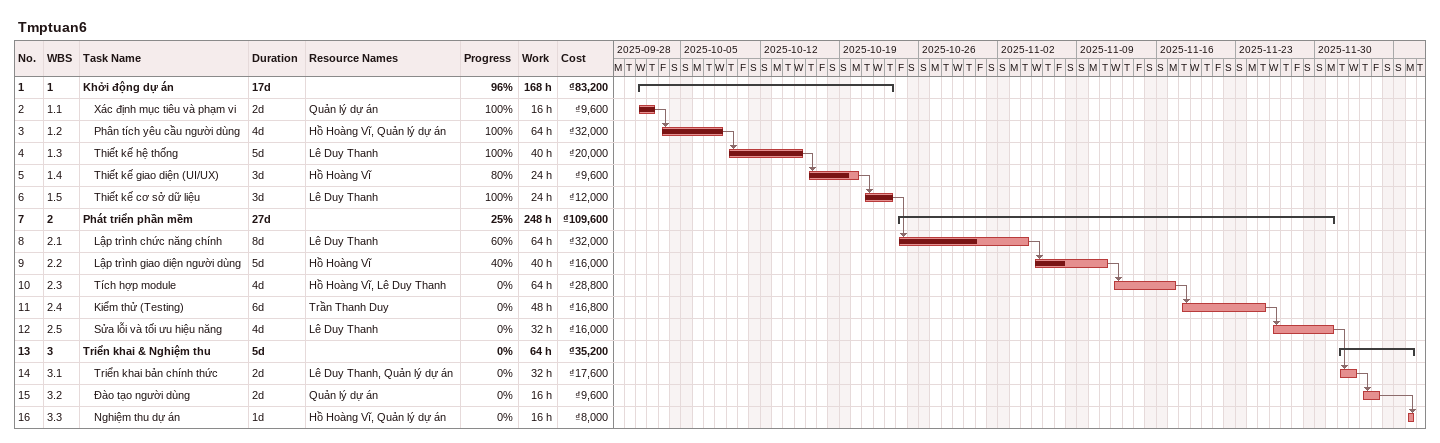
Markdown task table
Tmptuan6

| ID | WBS | Task | Duration | Start | Finish | Predecessors | Resources | % complete | Work (h) | Cost (₫) |
|---|---|---|---|---|---|---|---|---|---|---|
| 1 | 1 | **Khởi động dự án** | 17d | 2025-10-01 | 2025-10-23 |  |  | 96 | 168 | 83200 |
| 2 | 1.1 | Xác định mục tiêu và phạm vi | 2d | 2025-10-01 | 2025-10-02 |  | Quản lý dự án | 100 | 16 | 9600 |
| 3 | 1.2 | Phân tích yêu cầu người dùng | 4d | 2025-10-03 | 2025-10-08 | 2 | Hồ Hoàng Vĩ, Quản lý dự án | 100 | 64 | 32000 |
| 4 | 1.3 | Thiết kế hệ thống | 5d | 2025-10-09 | 2025-10-15 | 3 | Lê Duy Thanh | 100 | 40 | 20000 |
| 5 | 1.4 | Thiết kế giao diện (UI/UX) | 3d | 2025-10-16 | 2025-10-20 | 4 | Hồ Hoàng Vĩ | 80 | 24 | 9600 |
| 6 | 1.5 | Thiết kế cơ sở dữ liệu | 3d | 2025-10-21 | 2025-10-23 | 5 | Lê Duy Thanh | 100 | 24 | 12000 |
| 7 | 2 | **Phát triển phần mềm** | 27d | 2025-10-24 | 2025-12-01 |  |  | 25 | 248 | 109600 |
| 8 | 2.1 | Lập trình chức năng chính | 8d | 2025-10-24 | 2025-11-04 | 6 | Lê Duy Thanh | 60 | 64 | 32000 |
| 9 | 2.2 | Lập trình giao diện người dùng | 5d | 2025-11-05 | 2025-11-11 | 8 | Hồ Hoàng Vĩ | 40 | 40 | 16000 |
| 10 | 2.3 | Tích hợp module | 4d | 2025-11-12 | 2025-11-17 | 9 | Hồ Hoàng Vĩ, Lê Duy Thanh | 0 | 64 | 28800 |
| 11 | 2.4 | Kiểm thử (Testing) | 6d | 2025-11-18 | 2025-11-25 | 10 | Trần Thanh Duy | 0 | 48 | 16800 |
| 12 | 2.5 | Sửa lỗi và tối ưu hiệu năng | 4d | 2025-11-26 | 2025-12-01 | 11 | Lê Duy Thanh | 0 | 32 | 16000 |
| 13 | 3 | **Triển khai & Nghiệm thu** | 5d | 2025-12-02 | 2025-12-08 |  |  | 0 | 64 | 35200 |
| 14 | 3.1 | Triển khai bản chính thức | 2d | 2025-12-02 | 2025-12-03 | 12 | Lê Duy Thanh, Quản lý dự án | 0 | 32 | 17600 |
| 15 | 3.2 | Đào tạo người dùng | 2d | 2025-12-04 | 2025-12-05 | 14 | Quản lý dự án | 0 | 16 | 9600 |
| 16 | 3.3 | Nghiệm thu dự án | 1d | 2025-12-08 | 2025-12-08 | 15 | Hồ Hoàng Vĩ, Quản lý dự án | 0 | 16 | 8000 |
